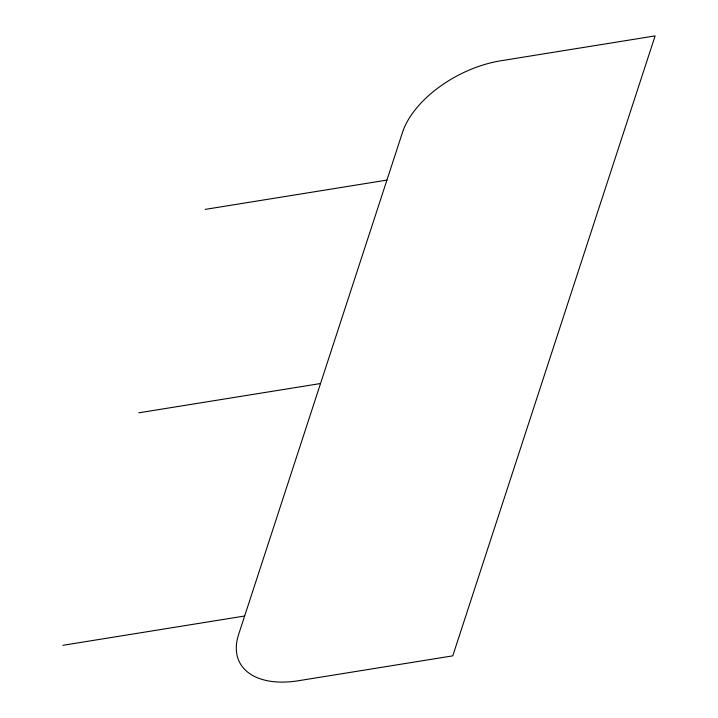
<?xml version="1.0" encoding="UTF-8"?>
<svg xmlns="http://www.w3.org/2000/svg" width="718" height="718" viewBox="0 0 718 718"><rect width="100%" height="100%" fill="white"/><g stroke="black" fill="none" stroke-linecap="round" stroke-linejoin="round"><path stroke-width="1.08" d="M205.16 209.396L386.921 180.101M138.762 412.823L320.524 383.529M62.879 645.311L244.641 616.008M402.457 132.507L238.591 634.55A87.937 50.188 -27.6 0 0 298.374 680.745L452.771 655.857L655.121 35.9L500.724 60.788A87.937 50.188 -27.6 0 0 402.457 132.507"/></g></svg>
